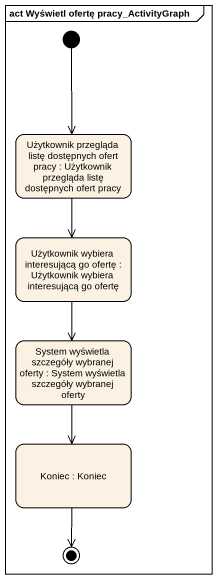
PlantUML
@startuml
mainframe act Wyświetl ofertę pracy_ActivityGraph
hide empty description
state "Użytkownik przegląda listę dostępnych ofert pracy : Użytkownik przegląda listę dostępnych ofert pracy" as Użytkownik_przegląda_listę
state "Użytkownik wybiera interesującą go ofertę : Użytkownik wybiera interesującą go ofertę" as Użytkownik_wybiera
state "System wyświetla szczegóły wybranej oferty : System wyświetla szczegóły wybranej oferty" as System_wyświetla_szczegóły
state "Koniec : Koniec" as Koniec
[*] --> Użytkownik_przegląda_listę
Użytkownik_przegląda_listę --> Użytkownik_wybiera
Użytkownik_wybiera --> System_wyświetla_szczegóły
System_wyświetla_szczegóły --> Koniec
Koniec --> [*]
@enduml
